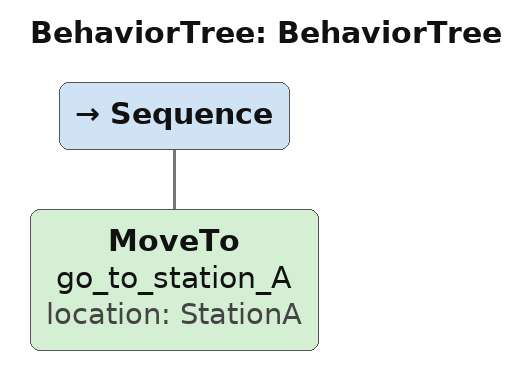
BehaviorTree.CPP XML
<root BTCPP_format="4">
    <BehaviorTree ID="BehaviorTree">
        <Sequence>
            <MoveTo name="go_to_station_A" location="StationA"/>      <!-- move to Station A -->
        </Sequence>
    </BehaviorTree>
</root>
